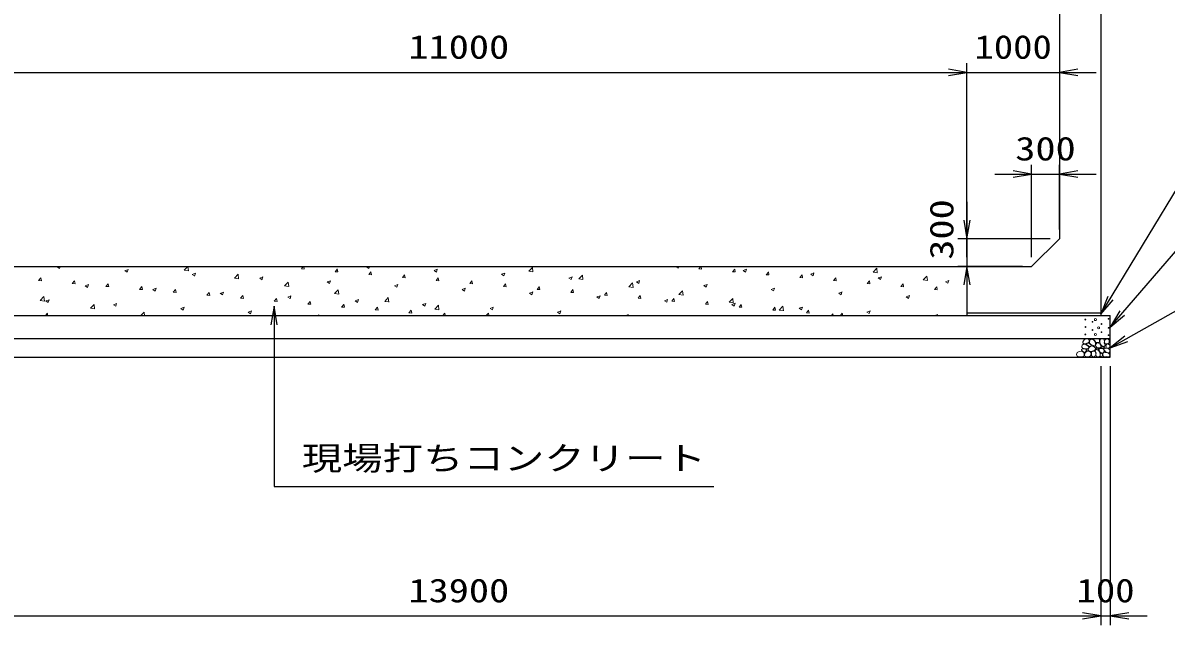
# Model space of a CAD drawing. Units: millimetres at full size. Extents: x 0 to 84100, y 0 to 59400.
# Drawn here: x 11332 to 23706, y 29570 to 36085 of the extents above; entities that cross this region are included whole.
import ezdxf
from ezdxf.enums import TextEntityAlignment as Align

# ---------------------------------------------------------------- set-up
doc = ezdxf.new("R2010")
doc.units = ezdxf.units.MM
for name, color, linetype, lineweight in [('D-DCR-HCHn', 4, 'Continuous', 9), ('D-STR-DIM', 7, 'Continuous', 25), ('D-STR-STRn', 1, 'Continuous', 25), ('D-STR-TXT', 7, 'Continuous', 25)]:
    doc.layers.add(name, color=color, linetype=linetype, lineweight=lineweight)
doc.styles.add('ＭＳ ゴシック', font='')
doc.styles.get('ＭＳ ゴシック').set_extended_font_data('MS Gothic')

# ---------------------------------------------------------------- blocks, each defined once
blk = doc.blocks.new('open_arrow')
at = {"color": 0, "linetype": 'Continuous', "lineweight": -2}
blk.add_lwpolyline([(7.5, 1.25), (0, 0), (7.5, -1.25)], dxfattribs=at)

msp = doc.modelspace()

# ---------------------------------------------------------------- linework, layer by layer
at = {"layer": 'D-DCR-HCHn'}
for p, q in [((11704.422, 33445.237), (11729.691, 33428.193)), ((11704.435, 33445.161), (11717.04, 33450)), ((11729.658, 33428.168), (11736.984, 33450)), ((12434.498, 33404.476), (12470.067, 33418.13)), ((12459.72, 33387.483), (12470.02, 33418.181)), ((13079.011, 33408.692), (13118.578, 33449.93)), ((13124.171, 33401.773), (13118.56, 33450)), ((14346.016, 33425.042), (14366.958, 33450)), ((14346.107, 33425.071), (14376.471, 33422.415)), ((14376.232, 33422.818), (14371.218, 33450)), ((14710.386, 33393.164), (14734.876, 33422.351)), ((14740.6, 33390.937), (14734.726, 33422.78)), ((15051.502, 33446.343), (15076.771, 33429.299)), ((15051.519, 33446.266), (15061.245, 33450)), ((15076.737, 33429.275), (15083.691, 33450)), ((15781.582, 33405.581), (15817.151, 33419.235)), ((15806.799, 33388.591), (15817.099, 33419.289)), ((16806.768, 33399.036), (16846.335, 33440.274)), ((16851.928, 33392.117), (16846.316, 33440.361)), ((18398.581, 33447.449), (18423.85, 33430.405)), ((18398.603, 33447.371), (18405.45, 33450)), ((18423.817, 33430.383), (18430.399, 33450)), ((18647.962, 33424.618), (18669.259, 33450)), ((18648.039, 33424.647), (18678.403, 33421.991)), ((18678.162, 33422.365), (18673.064, 33450)), ((19012.331, 33392.74), (19036.821, 33421.926)), ((19042.529, 33390.484), (19036.656, 33422.327)), ((19128.666, 33406.686), (19164.235, 33420.34)), ((19153.878, 33389.699), (19164.179, 33420.397)), ((20534.525, 33389.381), (20574.092, 33430.618)), ((20579.686, 33382.461), (20574.073, 33430.705)), ((11501.548, 33297.954), (11526.039, 33327.14)), ((11501.647, 33297.983), (11532.011, 33295.326)), ((11531.774, 33295.748), (11525.9, 33327.591)), ((11865.918, 33266.076), (11890.408, 33295.262)), ((11896.141, 33263.868), (11890.268, 33295.711)), ((12434.484, 33404.552), (12459.753, 33387.508)), ((13078.93, 33408.897), (13124.11, 33401.89)), ((13164.546, 33363.867), (13189.815, 33346.823)), ((13164.561, 33363.791), (13200.13, 33377.445)), ((13189.781, 33346.799), (13200.082, 33377.497)), ((13621.088, 33324.812), (13666.268, 33317.805)), ((13621.169, 33324.607), (13660.737, 33365.845)), ((13666.329, 33317.688), (13660.716, 33365.933)), ((13894.607, 33323.182), (13919.876, 33306.138)), ((13894.623, 33323.106), (13930.193, 33336.76)), ((13919.843, 33306.114), (13930.143, 33336.812)), ((14624.686, 33282.421), (14660.255, 33296.074)), ((14649.904, 33265.43), (14660.205, 33296.128)), ((14710.475, 33393.193), (14740.839, 33390.537)), ((15074.755, 33361.286), (15099.245, 33390.472)), ((15074.843, 33361.315), (15105.207, 33358.658)), ((15104.968, 33359.057), (15099.094, 33390.9)), ((15439.124, 33329.408), (15463.615, 33358.594)), ((15439.211, 33329.437), (15469.575, 33326.78)), ((15469.335, 33327.176), (15463.462, 33359.019)), ((15781.563, 33405.658), (15806.832, 33388.614)), ((15803.494, 33297.53), (15827.984, 33326.716)), ((15803.579, 33297.559), (15833.943, 33294.902)), ((15833.703, 33295.296), (15827.829, 33327.138)), ((16167.863, 33265.652), (16192.353, 33294.838)), ((16198.071, 33263.415), (16192.197, 33295.258)), ((16511.625, 33364.973), (16536.894, 33347.929)), ((16511.644, 33364.896), (16547.214, 33378.55)), ((16536.861, 33347.906), (16547.161, 33378.604)), ((16806.688, 33399.234), (16851.868, 33392.227)), ((17241.687, 33324.288), (17266.956, 33307.244)), ((17241.707, 33324.211), (17277.277, 33337.865)), ((17266.922, 33307.222), (17277.222, 33337.92)), ((17348.847, 33315.149), (17394.026, 33308.142)), ((17348.926, 33314.952), (17388.493, 33356.189)), ((17394.086, 33308.032), (17388.474, 33356.277)), ((17971.77, 33283.526), (18007.339, 33297.179)), ((17996.984, 33266.537), (18007.284, 33297.235)), ((19012.407, 33392.769), (19042.771, 33390.113)), ((19128.643, 33406.764), (19153.912, 33389.72)), ((19376.7, 33360.862), (19401.19, 33390.048)), ((19376.775, 33360.891), (19407.139, 33358.235)), ((19406.897, 33358.604), (19401.024, 33390.447)), ((19741.07, 33328.984), (19765.56, 33358.17)), ((19741.144, 33329.013), (19771.508, 33326.357)), ((19771.265, 33326.723), (19765.391, 33358.566)), ((19858.704, 33366.079), (19883.973, 33349.035)), ((19858.728, 33366.001), (19894.298, 33379.655)), ((19883.94, 33349.014), (19894.24, 33379.712)), ((20105.439, 33297.105), (20129.929, 33326.292)), ((20105.512, 33297.135), (20135.876, 33294.479)), ((20135.632, 33294.843), (20129.759, 33326.686)), ((20469.808, 33265.227), (20494.298, 33294.414)), ((20500, 33262.962), (20494.127, 33294.805)), ((20534.447, 33389.571), (20579.626, 33382.564)), ((20588.766, 33325.395), (20614.035, 33308.35)), ((20588.791, 33325.316), (20624.36, 33338.97)), ((20614.001, 33308.33), (20624.302, 33339.028)), ((21076.605, 33305.486), (21121.785, 33298.479)), ((21076.683, 33305.296), (21116.25, 33346.534)), ((21121.844, 33298.376), (21116.231, 33346.621)), ((21318.854, 33284.631), (21354.423, 33298.284)), ((21344.063, 33267.645), (21354.363, 33298.343)), ((11866.015, 33266.104), (11896.379, 33263.448)), ((12007.651, 33240.707), (12032.92, 33223.662)), ((12007.665, 33240.63), (12043.234, 33254.284)), ((12032.887, 33223.637), (12043.187, 33254.335)), ((12230.287, 33234.198), (12254.777, 33263.384)), ((12230.383, 33234.226), (12260.747, 33231.57)), ((12260.509, 33231.987), (12254.635, 33263.83)), ((12594.656, 33202.32), (12619.147, 33231.506)), ((12594.751, 33202.348), (12625.115, 33199.692)), ((12624.877, 33200.107), (12619.003, 33231.95)), ((12737.713, 33200.022), (12762.982, 33182.977)), ((12737.728, 33199.945), (12773.297, 33213.599)), ((12762.948, 33182.953), (12773.249, 33213.651)), ((12959.026, 33170.441), (12983.516, 33199.628)), ((12959.12, 33170.47), (12989.484, 33167.814)), ((12989.244, 33168.226), (12983.371, 33200.069)), ((13323.395, 33138.563), (13347.885, 33167.75)), ((13353.612, 33136.346), (13347.738, 33168.188)), ((13467.79, 33159.26), (13503.36, 33172.914)), ((13493.01, 33142.268), (13503.31, 33172.966)), ((14163.247, 33240.726), (14208.426, 33233.719)), ((14163.327, 33240.523), (14202.895, 33281.76)), ((14208.487, 33233.604), (14202.875, 33281.848)), ((14624.669, 33282.497), (14649.938, 33265.453)), ((14705.485, 33156.438), (14745.053, 33197.676)), ((14750.645, 33149.519), (14745.033, 33197.764)), ((15354.73, 33241.813), (15380, 33224.768)), ((15354.749, 33241.735), (15390.318, 33255.389)), ((15379.966, 33224.745), (15390.266, 33255.443)), ((16084.792, 33201.128), (16110.061, 33184.084)), ((16084.811, 33201.05), (16120.381, 33214.704)), ((16110.028, 33184.061), (16120.328, 33214.759)), ((16167.948, 33265.681), (16198.312, 33263.024)), ((16532.232, 33233.773), (16556.723, 33262.96)), ((16532.316, 33233.803), (16562.68, 33231.146)), ((16562.438, 33231.534), (16556.565, 33263.377)), ((16814.874, 33160.365), (16850.444, 33174.019)), ((16840.089, 33143.376), (16850.389, 33174.074)), ((16896.602, 33201.895), (16921.092, 33231.082)), ((16896.684, 33201.925), (16927.048, 33199.268)), ((16926.806, 33199.654), (16920.932, 33231.497)), ((17260.971, 33170.017), (17285.461, 33199.203)), ((17261.052, 33170.046), (17291.416, 33167.39)), ((17291.174, 33167.773), (17285.3, 33199.616)), ((17625.34, 33138.139), (17649.831, 33167.325)), ((17655.541, 33135.893), (17649.668, 33167.736)), ((17891.005, 33231.063), (17936.185, 33224.056)), ((17891.084, 33230.867), (17930.651, 33272.105)), ((17936.245, 33223.948), (17930.632, 33272.192)), ((17971.748, 33283.604), (17997.017, 33266.559)), ((18433.242, 33146.782), (18472.809, 33188.02)), ((18478.403, 33139.863), (18472.79, 33188.108)), ((18701.81, 33242.919), (18727.079, 33225.875)), ((18701.833, 33242.84), (18737.402, 33256.494)), ((18727.045, 33225.853), (18737.346, 33256.551)), ((19431.871, 33202.234), (19457.14, 33185.19)), ((19431.895, 33202.155), (19467.465, 33215.809)), ((19457.107, 33185.168), (19467.407, 33215.866)), ((20161.958, 33161.47), (20197.527, 33175.124)), ((20187.168, 33144.484), (20197.469, 33175.182)), ((20469.88, 33265.257), (20500.244, 33262.601)), ((20834.178, 33233.349), (20858.668, 33262.535)), ((20834.248, 33233.379), (20864.612, 33230.722)), ((20864.368, 33231.082), (20858.494, 33262.924)), ((21198.547, 33201.471), (21223.037, 33230.657)), ((21198.616, 33201.501), (21228.98, 33198.844)), ((21228.735, 33199.201), (21222.862, 33231.044)), ((21318.828, 33284.71), (21344.097, 33267.665)), ((11519.805, 33082.218), (11564.985, 33075.211)), ((11519.887, 33082.009), (11559.454, 33123.247)), ((11565.046, 33075.091), (11559.433, 33123.336)), ((11580.818, 33076.861), (11606.087, 33059.817)), ((11580.832, 33076.785), (11616.401, 33090.438)), ((11606.054, 33059.792), (11616.354, 33090.49)), ((12062.045, 32997.924), (12101.612, 33039.162)), ((12107.204, 32991.006), (12101.592, 33039.251)), ((12310.895, 33036.099), (12346.464, 33049.753)), ((12336.115, 33019.107), (12346.416, 33049.805)), ((13323.488, 33138.592), (13353.852, 33135.936)), ((13467.774, 33159.337), (13493.043, 33142.293)), ((13687.764, 33106.685), (13712.255, 33135.871)), ((13687.856, 33106.714), (13718.22, 33104.058)), ((13717.98, 33104.465), (13712.106, 33136.308)), ((14052.134, 33074.807), (14076.624, 33103.993)), ((14052.224, 33074.836), (14082.588, 33072.179)), ((14082.347, 33072.584), (14076.474, 33104.427)), ((14197.836, 33118.652), (14223.105, 33101.608)), ((14197.853, 33118.575), (14233.422, 33132.229)), ((14223.071, 33101.584), (14233.372, 33132.282)), ((14416.503, 33042.929), (14440.993, 33072.115)), ((14416.592, 33042.958), (14446.956, 33040.301)), ((14446.715, 33040.704), (14440.841, 33072.547)), ((14705.405, 33156.641), (14750.585, 33149.634)), ((14780.872, 33011.051), (14805.363, 33040.237)), ((14811.083, 33008.823), (14805.209, 33040.666)), ((14927.898, 33077.967), (14953.167, 33060.923)), ((14927.916, 33077.89), (14963.485, 33091.543)), ((14953.133, 33060.899), (14963.433, 33091.597)), ((15247.563, 33072.555), (15292.743, 33065.548)), ((15247.643, 33072.353), (15287.211, 33113.591)), ((15292.803, 33065.435), (15287.191, 33113.679)), ((15657.978, 33037.204), (15693.548, 33050.858)), ((15683.195, 33020.215), (15693.495, 33050.913)), ((16814.854, 33160.443), (16840.123, 33143.399)), ((17544.915, 33119.758), (17570.184, 33102.714)), ((17544.937, 33119.68), (17580.506, 33133.334)), ((17570.151, 33102.692), (17580.451, 33133.39)), ((17625.42, 33138.168), (17655.784, 33135.512)), ((17989.71, 33106.261), (18014.2, 33135.447)), ((17989.788, 33106.29), (18020.152, 33103.634)), ((18019.909, 33104.012), (18014.035, 33135.855)), ((18274.977, 33079.073), (18300.246, 33062.029)), ((18275, 33078.995), (18310.569, 33092.648)), ((18300.212, 33062.007), (18310.513, 33092.705)), ((18354.079, 33074.383), (18378.569, 33103.569)), ((18354.157, 33074.412), (18384.521, 33071.756)), ((18384.277, 33072.132), (18378.403, 33103.974)), ((18433.163, 33146.978), (18478.343, 33139.971)), ((18718.448, 33042.504), (18742.939, 33071.691)), ((18718.525, 33042.534), (18748.889, 33039.878)), ((18748.644, 33040.251), (18742.771, 33072.094)), ((18975.321, 33062.892), (19020.501, 33055.885)), ((18975.4, 33062.698), (19014.968, 33103.935)), ((19005.062, 33038.309), (19040.632, 33051.963)), ((19020.561, 33055.779), (19014.948, 33104.023)), ((19030.274, 33021.323), (19040.574, 33052.021)), ((19082.818, 33010.626), (19107.308, 33039.813)), ((19113.012, 33008.37), (19107.139, 33040.213)), ((20161.933, 33161.549), (20187.202, 33144.505)), ((20891.995, 33120.864), (20917.264, 33103.82)), ((20892.021, 33120.785), (20927.59, 33134.439)), ((20917.23, 33103.799), (20927.53, 33134.497)), ((11575.526, 32920), (11596.525, 32945.027)), ((11601.082, 32920), (11596.383, 32945.477)), ((12061.963, 32998.133), (12107.143, 32991.126)), ((12310.88, 33036.176), (12336.149, 33019.132)), ((12610.114, 32920), (12643.77, 32955.077)), ((12647.841, 32920), (12643.75, 32955.166)), ((13040.942, 32995.491), (13066.211, 32978.447)), ((13040.957, 32995.414), (13076.527, 33009.068)), ((13066.177, 32978.423), (13076.477, 33009.121)), ((13771.003, 32954.806), (13796.272, 32937.762)), ((13771.02, 32954.729), (13806.589, 32968.383)), ((13796.239, 32937.738), (13806.539, 32968.436)), ((14516.599, 32920), (14536.652, 32927.698)), ((14533.999, 32920), (14536.6, 32927.752)), ((14780.96, 33011.08), (14811.324, 33008.423)), ((15145.242, 32979.172), (15169.732, 33008.359)), ((15145.329, 32979.202), (15175.693, 32976.545)), ((15175.45, 32976.943), (15169.577, 33008.786)), ((15509.611, 32947.294), (15534.101, 32976.481)), ((15509.697, 32947.324), (15540.061, 32944.667)), ((15539.818, 32945.062), (15533.944, 32976.905)), ((15657.959, 33037.282), (15683.228, 33020.238)), ((15789.721, 32988.47), (15834.901, 32981.463)), ((15789.802, 32988.269), (15829.369, 33029.506)), ((15834.962, 32981.35), (15829.349, 33029.595)), ((15877.827, 32920), (15898.471, 32944.602)), ((15902.928, 32920), (15898.312, 32945.024)), ((16347.135, 32920), (16371.527, 32945.422)), ((16374.475, 32920), (16371.507, 32945.51)), ((16388.021, 32996.597), (16413.29, 32979.553)), ((16388.041, 32996.519), (16423.611, 33010.173)), ((16413.256, 32979.53), (16423.557, 33010.228)), ((17118.082, 32955.912), (17143.352, 32938.868)), ((17118.104, 32955.834), (17153.673, 32969.488)), ((17143.318, 32938.846), (17153.618, 32969.544)), ((17860.805, 32920), (17883.736, 32928.803)), ((17880.707, 32920), (17883.68, 32928.859)), ((19005.039, 33038.388), (19030.308, 33021.344)), ((19082.893, 33010.656), (19113.257, 33008)), ((19447.187, 32978.748), (19471.677, 33007.934)), ((19447.261, 32978.778), (19477.625, 32976.121)), ((19477.38, 32976.49), (19471.506, 33008.333)), ((19517.479, 32978.807), (19562.659, 32971.799)), ((19517.558, 32978.613), (19557.126, 33019.851)), ((19562.719, 32971.694), (19557.107, 33019.939)), ((19735.1, 32997.703), (19760.369, 32980.659)), ((19735.125, 32997.624), (19770.695, 33011.278)), ((19760.335, 32980.638), (19770.636, 33011.336)), ((19811.556, 32946.87), (19836.047, 32976.056)), ((19811.629, 32946.9), (19841.993, 32944.243)), ((19841.747, 32944.609), (19835.874, 32976.452)), ((20084.156, 32920), (20099.284, 32935.766)), ((20101.109, 32920), (20099.265, 32935.854)), ((20180.128, 32920), (20200.416, 32944.178)), ((20204.774, 32920), (20200.242, 32944.572)), ((20465.162, 32957.019), (20490.431, 32939.974)), ((20465.188, 32956.939), (20500.757, 32970.593)), ((20490.397, 32939.954), (20500.697, 32970.652)), ((21205.01, 32920), (21230.82, 32929.908)), ((21227.414, 32920), (21230.759, 32929.967))]:
    msp.add_line(p, q, dxfattribs=at)
msp.add_lwpolyline([(22956.568, 32668.547), (22973.907, 32666.446), (22985.742, 32658.701), (22985.374, 32639.819), (22979.486, 32626.087), (22964.975, 32626.185), (22944.893, 32629.153), (22935.201, 32643.689), (22925.918, 32653.492), (22923.116, 32664.345), (22935.901, 32668.547), (22956.918, 32668.547)], dxfattribs=at)
for points in [[(22822.403, 32520.331), (22832.105, 32525.079), (22839.11, 32533.822), (22839.281, 32545.084), (22835.058, 32555.627), (22819.811, 32557.625), (22804.946, 32558.018), (22790.519, 32552.512), (22788.151, 32543.273), (22800.46, 32532.195), (22815.445, 32523.15)], [(22806.628, 32561.832), (22801.312, 32566.874), (22794.524, 32575.68), (22792.855, 32583.275), (22796.856, 32597.685), (22810.912, 32608.67), (22831.093, 32607.89), (22858.302, 32593.001), (22867.914, 32580.757), (22864.848, 32566.784), (22855.222, 32560.04), (22846.401, 32559.145), (22832.637, 32559.524), (22819.192, 32561.002)], [(22867.988, 32629.601), (22874.036, 32635.086), (22875.103, 32640.792), (22871.586, 32653.305), (22861.29, 32667.61), (22838.996, 32666.105), (22817.429, 32655.811), (22802.805, 32635.597), (22804.979, 32622.456), (22811.98, 32615.716), (22823.231, 32613.215), (22839.489, 32617.483), (22860.711, 32624.481)], [(22850.029, 32535.265), (22845.817, 32538.446), (22842.314, 32543.505), (22842.19, 32550.431), (22846.586, 32556.067), (22854.231, 32557.977), (22860.644, 32556.179), (22862.296, 32550.442), (22863.104, 32544.835), (22862.119, 32537.456), (22856.025, 32534.127)], [(22895.202, 32595.711), (22893.546, 32589.566), (22887.989, 32585.193), (22875.81, 32583.302), (22864.695, 32589.802), (22854.408, 32599.138), (22845.142, 32607.333), (22845.365, 32613.462), (22851.264, 32618.875), (22865.797, 32620.356), (22878.53, 32614.383), (22887.989, 32605.165), (22892.719, 32600.556)], [(22886.797, 32529.532), (22922.171, 32536.129), (22937.218, 32548.266), (22941.97, 32567.263), (22927.287, 32581.629), (22898.677, 32589.69), (22877.03, 32576.761), (22863.039, 32559.347), (22866.998, 32541.67)], [(22926.553, 32586.214), (22939.311, 32590.569), (22940.575, 32618.678), (22927.488, 32647.359), (22910.552, 32663.536), (22878.597, 32657.032), (22875.867, 32621.913), (22886.184, 32609.876), (22914.261, 32594.301)], [(22952.534, 32475.643), (22946.114, 32494.905), (22948.254, 32516.308), (22933.272, 32539.85), (22952.534, 32550.551), (22973.937, 32539.85), (22986.778, 32522.728), (22991.059, 32494.905), (22986.778, 32479.924), (22973.937, 32473.503)], [(22991.015, 32608.431), (23002.573, 32580.693), (22993.327, 32569.136), (22965.589, 32569.136), (22954.032, 32573.759), (22942.475, 32589.939), (22942.475, 32603.808), (22954.032, 32622.299), (22967.901, 32624.611)], [(22956.815, 32550.551), (22946.114, 32559.112), (22950.394, 32565.533), (22965.376, 32565.533), (22971.796, 32563.393), (22976.077, 32554.832), (22969.656, 32548.411)], [(22988.918, 32527.009), (22978.217, 32552.692), (22986.778, 32563.393), (23012.461, 32563.393), (23023.162, 32559.112), (23033.863, 32544.131), (23033.863, 32531.289), (23023.162, 32514.167), (23010.321, 32512.027)], [(23030.31, 32663.906), (23037.244, 32643.102), (23034.933, 32619.988), (23051.113, 32594.562), (23030.31, 32583.005), (23007.195, 32594.562), (22993.327, 32613.053), (22988.704, 32643.102), (22993.327, 32659.283), (23007.195, 32666.217)], [(23025.687, 32583.005), (23037.244, 32573.759), (23032.621, 32566.824), (23016.441, 32566.824), (23009.507, 32569.136), (23004.884, 32578.382), (23011.818, 32585.316)], [(23048.845, 32527.009), (23031.723, 32552.692), (23033.863, 32559.112), (23057.406, 32565.533), (23078.808, 32563.393), (23093.79, 32550.551), (23095.93, 32535.57), (23093.79, 32520.588), (23076.668, 32516.308)], [(23048.802, 32661.594), (23069.605, 32666.217), (23088.096, 32656.971), (23090.408, 32636.168), (23085.785, 32619.988), (23062.67, 32613.053), (23046.49, 32613.053), (23039.556, 32624.611), (23039.556, 32650.037)], [(23092.719, 32603.808), (23099.654, 32583.005), (23090.408, 32569.136), (23067.293, 32566.824), (23051.512, 32573.599), (23058.048, 32589.939), (23053.425, 32599.185), (23062.67, 32608.431), (23076.539, 32613.053)], [(22790.028, 32472.493), (22805.163, 32474.274), (22815.134, 32479.787), (22819.165, 32492.722), (22819.055, 32504.963), (22809.828, 32521.678), (22791.758, 32532.822), (22764.269, 32528.403), (22742.547, 32520.334), (22737.357, 32496.125), (22741.97, 32478.257), (22763.116, 32472.877)], [(22887.648, 32523.637), (22872.694, 32532.556), (22846.56, 32532.292), (22825.07, 32513.525), (22821.357, 32484.899), (22835.147, 32474.245), (22871.902, 32471.871), (22888.269, 32481.633), (22892.828, 32504.06)], [(22935.412, 32477.783), (22916.15, 32473.503), (22899.028, 32482.064), (22896.888, 32501.326), (22899.032, 32524.878), (22922.571, 32532.327), (22937.553, 32528.603), (22943.973, 32512.027), (22943.973, 32488.484)], [(22993.199, 32479.924), (22993.199, 32505.606), (23003.9, 32512.027), (23014.601, 32505.606), (23016.741, 32490.625), (23014.601, 32477.783), (22999.619, 32473.503)], [(23040.284, 32473.503), (23025.302, 32479.924), (23021.022, 32501.326), (23029.583, 32516.308), (23044.565, 32520.588), (23063.827, 32518.448), (23085.229, 32509.887), (23095.93, 32497.045), (23095.93, 32482.064), (23089.51, 32473.503), (23063.827, 32475.643)]]:
    msp.add_lwpolyline(points, close=True, dxfattribs=at)
for centre, radius in [((22831.091, 32875.045), 4.5), ((22832.803, 32795.221), 4.5), ((22908.437, 32851.359), 4.5), ((22940.004, 32875.045), 11.25), ((22974.996, 32786.145), 11.25), ((23006.563, 32827.541), 4.5), ((23082.197, 32884.121), 4.5), ((22831.091, 32714.955), 4.5), ((22908.437, 32762.459), 4.5), ((22940.004, 32714.955), 11.25), ((23006.563, 32738.641), 4.5), ((23082.197, 32705.879), 4.5), ((23083.909, 32786.145), 4.5)]:
    msp.add_circle(centre, radius, dxfattribs=at)
at = {"layer": 'D-STR-DIM'}
for p, q in [((21550, 33550), (21550, 35650)), ((21550, 33550), (21550, 35650)), ((10550, 35550), (21550, 35550)), ((21150, 35550), (22950, 35550)), ((22250, 33550), (22250, 34550)), ((22550, 33850), (22550, 34550)), ((21850, 34450), (22950, 34450)), ((21550, 34150), (21550, 33050)), ((22450, 33750), (21450, 33750)), ((22150, 33450), (21450, 33450)), ((23000, 32370), (23000, 29570)), ((23000, 32370), (23000, 29570)), ((23100, 32370), (23100, 29570)), ((9100, 29670), (23000, 29670)), ((22600, 29670), (23500, 29670))]:
    msp.add_line(p, q, dxfattribs=at)
at = {"layer": 'D-STR-STRn'}
for p, q in [((23000, 39220), (23000, 32950)), ((22550, 38650), (22550, 33750)), ((22250, 33450), (22550, 33750)), ((9850, 33450), (22250, 33450)), ((21550, 33450), (21550, 32920)), ((9000, 32920), (23100, 32920)), ((21550, 32950), (23000, 32950)), ((23000, 32950), (23000, 32920)), ((23100, 32470), (23100, 32920)), ((9000, 32670), (23100, 32670)), ((9000, 32470), (23100, 32470))]:
    msp.add_line(p, q, dxfattribs=at)
at = {"layer": 'D-STR-TXT'}
for points in [[(23000, 32935), (23900, 34420), (24100, 34420), (26433.249, 34420)], [(23100, 32795), (23900, 33720), (24100, 33720), (27751.523, 33720)], [(14050, 33020), (14050, 31070), (14250, 31070), (18811.168, 31070)], [(23100, 32570), (23900, 33020), (24100, 33020), (25514.721, 33020)]]:
    msp.add_lwpolyline(points, dxfattribs=at)

# ---------------------------------------------------------------- block references
at = {"layer": 'D-STR-DIM', "xscale": 26.7, "yscale": 26.7}
for p, rotation in [((21550, 35550), 180), ((21550, 35550), 180), ((22250, 34450), 180), ((21550, 33750), 90), ((21550, 33450), 270), ((23000, 29670), 180), ((23000, 29670), 180)]:
    msp.add_blockref('open_arrow', p, dxfattribs=dict(at, rotation=rotation))
for p in [(22550, 35550), (22550, 34450), (23100, 29670)]:
    msp.add_blockref('open_arrow', p, dxfattribs=at)
at = {"layer": 'D-STR-TXT', "xscale": 26.7, "yscale": 26.7}
for p, rotation in [((23000, 32935), 58.8), ((14050, 33020), 270), ((23100, 32795), 49.1), ((23100, 32570), 29.4)]:
    msp.add_blockref('open_arrow', p, dxfattribs=dict(at, rotation=rotation))

# ---------------------------------------------------------------- texts
at = {"layer": 'D-STR-DIM', "style": 'ＭＳ ゴシック'}
for s, width, p in [('11000', 1.25, (16050, 35825)), ('1000', 1.2, (22050, 35825)), ('300', 1.25, (22400, 34725)), ('13900', 1.25, (16050, 29945)), ('100', 1.2, (23050, 29945))]:
    msp.add_text(s, height=256.6, dxfattribs=dict(at, width=width)).set_placement(p, align=Align.MIDDLE_CENTER)
at = {"layer": 'D-STR-DIM', "style": 'ＭＳ ゴシック', "width": 1.25}
msp.add_text('300', height=256.6, rotation=90, dxfattribs=at).set_placement((21275, 33850), align=Align.MIDDLE_CENTER)
at = {"layer": 'D-STR-TXT', "style": 'ＭＳ ゴシック', "width": 1.25}
msp.add_text('現場打ちコンクリート', height=256.6, dxfattribs=at).set_placement((14350, 31170), align=Align.BOTTOM_LEFT)

doc.saveas('drawing.dxf')
